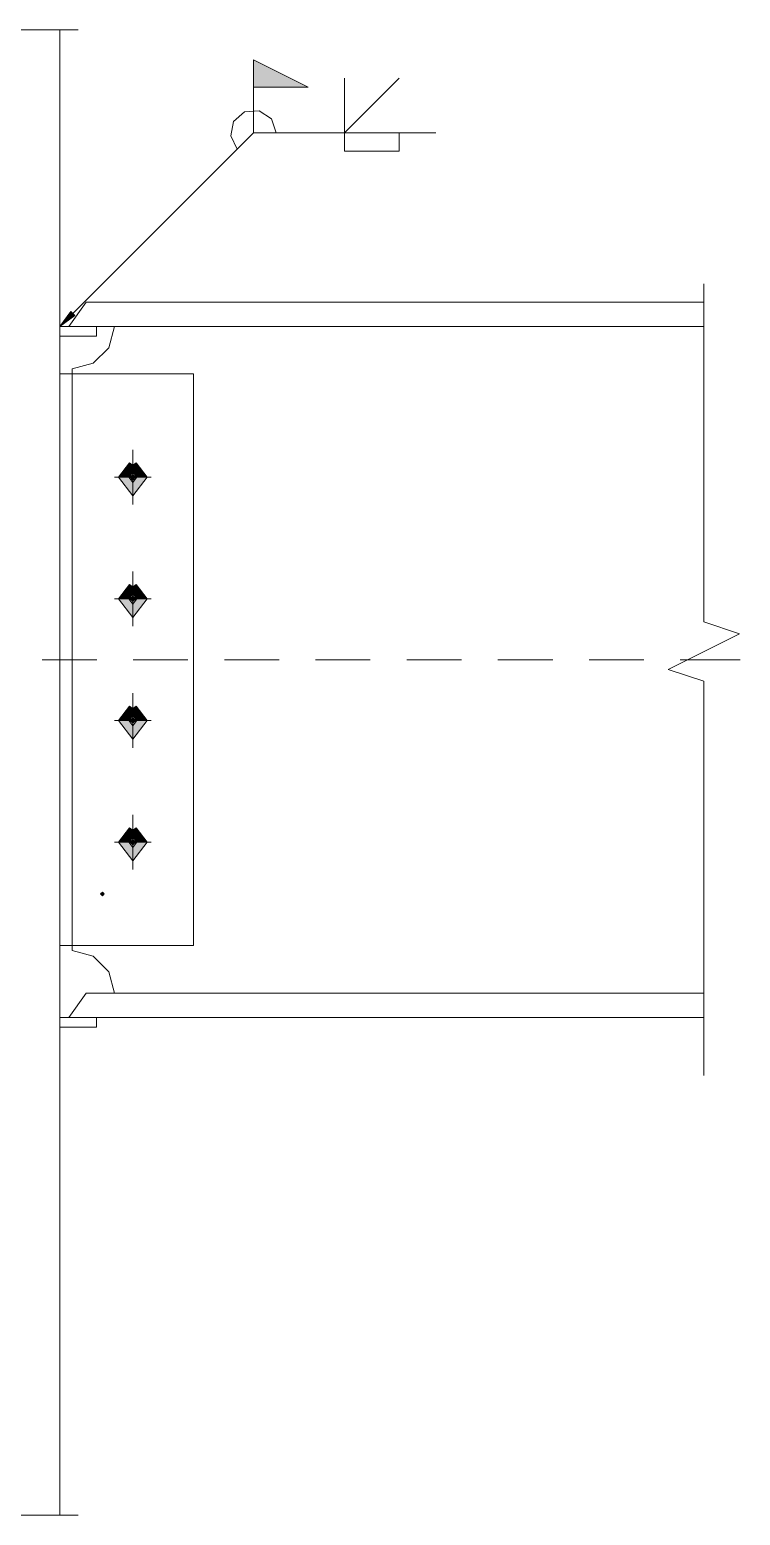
# Model space of a CAD drawing. Header units: millimetres. Extents: x 0 to 586, y 0 to 414.
# Drawn here: x 489.9 to 528.3, y 279.9 to 360.2 of the extents above; entities that cross this region are included whole.
import ezdxf

# ---------------------------------------------------------------- set-up
doc = ezdxf.new("R2010")
doc.units = ezdxf.units.MM

msp = doc.modelspace()

# ---------------------------------------------------------------- hatches: boundary and pattern name
h = msp.add_hatch(color=0)
h.dxf.hatch_style = 2
h.paths.add_polyline_path([(501.946333, 357.09225), (501.946333, 358.570389), (504.902611, 357.09225)])
h = msp.add_hatch(color=0)
h.dxf.hatch_style = 2
h.paths.add_polyline_path([(491.49, 344.17), (492.082667, 344.970806), (492.290806, 344.762667)])
h = msp.add_hatch(color=0)
h.dxf.hatch_style = 2
h.paths.add_polyline_path([(495.257667, 336.796944), (495.606917, 336.525306), (495.218861, 336.020833), (494.657944, 336.020833)])
h = msp.add_hatch(color=0)
h.dxf.hatch_style = 2
h.paths.add_polyline_path([(496.206639, 336.020833), (495.645722, 336.020833), (495.257667, 336.525306), (495.606917, 336.796944)])
h = msp.add_hatch(color=0)
h.dxf.hatch_style = 2
h.paths.add_polyline_path([(494.657944, 336.020833), (495.218861, 336.020833), (495.430528, 335.742139), (495.430528, 335.015417)])
h = msp.add_hatch(color=0)
h.dxf.hatch_style = 2
h.paths.add_polyline_path([(495.430528, 336.169), (495.285889, 336.020833), (495.430528, 336.020833)])
h = msp.add_hatch(color=0)
h.dxf.hatch_style = 2
h.paths.add_polyline_path([(495.285889, 336.020833), (495.430528, 335.872667), (495.430528, 336.020833)])
h = msp.add_hatch(color=0)
h.dxf.hatch_style = 2
h.paths.add_polyline_path([(495.430528, 336.119611), (495.335278, 336.020833), (495.430528, 336.020833)])
h = msp.add_hatch(color=0)
h.dxf.hatch_style = 2
h.paths.add_polyline_path([(495.335278, 336.020833), (495.430528, 335.922056), (495.430528, 336.020833)])
h = msp.add_hatch(color=0)
h.dxf.hatch_style = 2
h.paths.add_polyline_path([(495.578694, 336.020833), (495.430528, 336.169), (495.430528, 336.020833)])
h = msp.add_hatch(color=0)
h.dxf.hatch_style = 2
h.paths.add_polyline_path([(495.529306, 336.020833), (495.430528, 336.119611), (495.430528, 336.020833)])
h = msp.add_hatch(color=0)
h.dxf.hatch_style = 2
h.paths.add_polyline_path([(495.430528, 335.872667), (495.578694, 336.020833), (495.430528, 336.020833)])
h = msp.add_hatch(color=0)
h.dxf.hatch_style = 2
h.paths.add_polyline_path([(495.430528, 335.015417), (495.430528, 335.742139), (495.645722, 336.020833), (496.206639, 336.020833)])
h = msp.add_hatch(color=0)
h.dxf.hatch_style = 2
h.paths.add_polyline_path([(495.430528, 335.922056), (495.529306, 336.020833), (495.434056, 336.020833)])
h = msp.add_hatch(color=0)
h.dxf.hatch_style = 2
h.paths.add_polyline_path([(495.257667, 330.224694), (495.606917, 329.953056), (495.218861, 329.448583), (494.657944, 329.448583)])
h = msp.add_hatch(color=0)
h.dxf.hatch_style = 2
h.paths.add_polyline_path([(496.206639, 329.448583), (495.645722, 329.448583), (495.257667, 329.953056), (495.606917, 330.224694)])
h = msp.add_hatch(color=0)
h.dxf.hatch_style = 2
h.paths.add_polyline_path([(494.657944, 329.448583), (495.218861, 329.448583), (495.430528, 329.169889), (495.430528, 328.443167)])
h = msp.add_hatch(color=0)
h.dxf.hatch_style = 2
h.paths.add_polyline_path([(495.430528, 329.59675), (495.285889, 329.448583), (495.430528, 329.448583)])
h = msp.add_hatch(color=0)
h.dxf.hatch_style = 2
h.paths.add_polyline_path([(495.285889, 329.448583), (495.430528, 329.300417), (495.430528, 329.448583)])
h = msp.add_hatch(color=0)
h.dxf.hatch_style = 2
h.paths.add_polyline_path([(495.578694, 329.448583), (495.430528, 329.59675), (495.430528, 329.448583)])
h = msp.add_hatch(color=0)
h.dxf.hatch_style = 2
h.paths.add_polyline_path([(495.430528, 329.300417), (495.578694, 329.448583), (495.430528, 329.448583)])
h = msp.add_hatch(color=0)
h.dxf.hatch_style = 2
h.paths.add_polyline_path([(495.430528, 328.443167), (495.430528, 329.169889), (495.645722, 329.448583), (496.206639, 329.448583)])
h = msp.add_hatch(color=0)
h.dxf.hatch_style = 2
h.paths.add_polyline_path([(495.257667, 323.652444), (495.606917, 323.380806), (495.218861, 322.876333), (494.657944, 322.876333)])
h = msp.add_hatch(color=0)
h.dxf.hatch_style = 2
h.paths.add_polyline_path([(496.206639, 322.876333), (495.645722, 322.876333), (495.257667, 323.380806), (495.606917, 323.652444)])
h = msp.add_hatch(color=0)
h.dxf.hatch_style = 2
h.paths.add_polyline_path([(494.657944, 322.876333), (495.218861, 322.876333), (495.430528, 322.597639), (495.430528, 321.870917)])
h = msp.add_hatch(color=0)
h.dxf.hatch_style = 2
h.paths.add_polyline_path([(495.430528, 323.0245), (495.285889, 322.876333), (495.430528, 322.876333)])
h = msp.add_hatch(color=0)
h.dxf.hatch_style = 2
h.paths.add_polyline_path([(495.285889, 322.876333), (495.430528, 322.728167), (495.430528, 322.876333)])
h = msp.add_hatch(color=0)
h.dxf.hatch_style = 2
h.paths.add_polyline_path([(495.578694, 322.876333), (495.430528, 323.0245), (495.430528, 322.876333)])
h = msp.add_hatch(color=0)
h.dxf.hatch_style = 2
h.paths.add_polyline_path([(495.430528, 322.728167), (495.578694, 322.876333), (495.430528, 322.876333)])
h = msp.add_hatch(color=0)
h.dxf.hatch_style = 2
h.paths.add_polyline_path([(495.430528, 321.870917), (495.430528, 322.597639), (495.645722, 322.876333), (496.206639, 322.876333)])
h = msp.add_hatch(color=0)
h.dxf.hatch_style = 2
h.paths.add_polyline_path([(495.257667, 317.076667), (495.606917, 316.808556), (495.218861, 316.300556), (494.657944, 316.300556)])
h = msp.add_hatch(color=0)
h.dxf.hatch_style = 2
h.paths.add_polyline_path([(496.206639, 316.300556), (495.645722, 316.300556), (495.257667, 316.808556), (495.606917, 317.076667)])
h = msp.add_hatch(color=0)
h.dxf.hatch_style = 2
h.paths.add_polyline_path([(494.657944, 316.300556), (495.218861, 316.300556), (495.430528, 316.025389), (495.430528, 315.298667)])
h = msp.add_hatch(color=0)
h.dxf.hatch_style = 2
h.paths.add_polyline_path([(495.430528, 316.448722), (495.285889, 316.300556), (495.430528, 316.300556)])
h = msp.add_hatch(color=0)
h.dxf.hatch_style = 2
h.paths.add_polyline_path([(495.285889, 316.300556), (495.430528, 316.155917), (495.430528, 316.300556)])
h = msp.add_hatch(color=0)
h.dxf.hatch_style = 2
h.paths.add_polyline_path([(495.578694, 316.300556), (495.430528, 316.448722), (495.430528, 316.300556)])
h = msp.add_hatch(color=0)
h.dxf.hatch_style = 2
h.paths.add_polyline_path([(495.430528, 316.155917), (495.578694, 316.300556), (495.430528, 316.300556)])
h = msp.add_hatch(color=0)
h.dxf.hatch_style = 2
h.paths.add_polyline_path([(495.430528, 315.298667), (495.430528, 316.025389), (495.645722, 316.300556), (496.206639, 316.300556)])
h = msp.add_hatch(color=0)
h.dxf.hatch_style = 2
h.paths.add_polyline_path([(493.790111, 313.608861), (493.691333, 313.510083), (493.790111, 313.510083)])
h = msp.add_hatch(color=0)
h.dxf.hatch_style = 2
h.paths.add_polyline_path([(493.691333, 313.510083), (493.790111, 313.411306), (493.790111, 313.510083)])
h = msp.add_hatch(color=0)
h.dxf.hatch_style = 2
h.paths.add_polyline_path([(493.888889, 313.510083), (493.790111, 313.608861), (493.790111, 313.510083)])
h = msp.add_hatch(color=0)
h.dxf.hatch_style = 2
h.paths.add_polyline_path([(493.790111, 313.411306), (493.888889, 313.510083), (493.790111, 313.510083)])

# ---------------------------------------------------------------- linework, layer by layer
at = {"color": 0, "lineweight": 0}
for points in [[(479.181583, 360.200222), (492.47425, 360.200222)], [(491.49, 360.200222), (491.49, 279.93975)], [(506.874639, 354.626333), (509.834444, 357.586139)], [(506.874639, 354.626333), (506.874639, 357.586139)], [(501.946333, 354.626333), (501.946333, 357.09225)], [(503.177528, 354.626333), (502.923528, 355.37775), (502.263833, 355.818722), (501.473611, 355.765806), (500.877417, 355.243694), (500.725722, 354.467583), (501.074972, 353.754972)], [(491.49, 344.17), (501.946333, 354.626333)], [(501.946333, 354.626333), (511.806472, 354.626333)], [(506.874639, 354.626333), (506.874639, 353.642083)], [(509.834444, 354.626333), (509.834444, 353.642083)], [(506.874639, 353.642083), (509.834444, 353.642083)], [(526.298583, 328.203278), (526.298583, 346.470111)], [(492.901111, 345.485861), (491.980361, 344.17)], [(526.298583, 345.485861), (492.901111, 345.485861)], [(491.49, 343.644361), (491.49, 344.17)], [(491.49, 344.17), (493.462028, 344.17)], [(493.462028, 343.644361), (491.49, 343.644361)], [(491.980361, 344.17), (526.298583, 344.17)], [(493.462028, 344.17), (493.462028, 343.644361)], [(494.139361, 343.019944), (494.446278, 344.17)], [(493.296222, 342.176806), (494.139361, 343.019944)], [(492.146167, 341.869889), (493.296222, 342.176806)], [(491.49, 341.608833), (492.146167, 341.608833)], [(491.49, 310.716083), (491.49, 341.608833)], [(492.146167, 310.4515), (492.146167, 341.869889)], [(492.146167, 341.608833), (498.718417, 341.608833)], [(498.718417, 341.608833), (498.718417, 310.716083)], [(495.430528, 337.498972), (495.430528, 334.542694)], [(496.418306, 336.020833), (494.446278, 336.020833)], [(495.479917, 336.020833), (495.497556, 336.020833)], [(495.504611, 336.020833), (495.52225, 336.020833)], [(495.430528, 330.926722), (495.430528, 327.970444)], [(496.418306, 329.448583), (494.446278, 329.448583)], [(495.504611, 329.448583), (495.52225, 329.448583)], [(524.375944, 325.638583), (528.221222, 327.561222)], [(528.221222, 327.561222), (526.298583, 328.203278)], [(490.523389, 326.160694), (493.479667, 326.160694)], [(495.451694, 326.160694), (498.4115, 326.160694)], [(500.383528, 326.160694), (503.339806, 326.160694)], [(505.311833, 326.160694), (508.268111, 326.160694)], [(510.240139, 326.160694), (513.199944, 326.160694)], [(515.171972, 326.160694), (518.12825, 326.160694)], [(520.100278, 326.160694), (523.056556, 326.160694)], [(525.028583, 326.160694), (528.270611, 326.160694)], [(526.298583, 324.996528), (524.375944, 325.638583)], [(495.430528, 324.354472), (495.430528, 321.394667)], [(526.298583, 303.695806), (526.298583, 324.996528)], [(496.418306, 322.876333), (494.446278, 322.876333)], [(495.504611, 322.876333), (495.52225, 322.876333)], [(495.430528, 317.782222), (495.430528, 314.822417)], [(496.418306, 316.300556), (494.446278, 316.300556)], [(495.504611, 316.300556), (495.52225, 316.300556)], [(493.8395, 313.510083), (493.857139, 313.510083)], [(492.146167, 310.716083), (491.49, 310.716083)], [(498.718417, 310.716083), (492.146167, 310.716083)], [(493.296222, 310.144583), (492.146167, 310.4515)], [(494.139361, 309.301444), (493.296222, 310.144583)], [(494.446278, 308.151389), (494.139361, 309.301444)], [(492.901111, 308.151389), (491.980361, 306.839056)], [(526.298583, 308.151389), (492.901111, 308.151389)], [(491.49, 306.309889), (491.49, 306.839056)], [(491.49, 306.839056), (493.462028, 306.839056)], [(491.980361, 306.839056), (526.298583, 306.839056)], [(493.462028, 306.839056), (493.462028, 306.309889)], [(493.462028, 306.309889), (491.49, 306.309889)], [(479.181583, 279.93975), (492.47425, 279.93975)]]:
    msp.add_lwpolyline(points, dxfattribs=at)
for points in [[(501.946333, 357.09225), (501.946333, 358.570389), (504.902611, 357.09225)], [(491.49, 344.17), (492.082667, 344.970806), (492.290806, 344.762667)], [(495.257667, 336.796944), (495.606917, 336.525306), (495.218861, 336.020833), (494.657944, 336.020833)], [(496.206639, 336.020833), (495.645722, 336.020833), (495.257667, 336.525306), (495.606917, 336.796944)], [(494.657944, 336.020833), (495.218861, 336.020833), (495.430528, 335.742139), (495.430528, 335.015417)], [(495.430528, 336.169), (495.285889, 336.020833), (495.430528, 336.020833)], [(495.285889, 336.020833), (495.430528, 335.872667), (495.430528, 336.020833)], [(495.430528, 336.119611), (495.335278, 336.020833), (495.430528, 336.020833)], [(495.335278, 336.020833), (495.430528, 335.922056), (495.430528, 336.020833)], [(495.578694, 336.020833), (495.430528, 336.169), (495.430528, 336.020833)], [(495.529306, 336.020833), (495.430528, 336.119611), (495.430528, 336.020833)], [(495.430528, 335.872667), (495.578694, 336.020833), (495.430528, 336.020833)], [(495.430528, 335.015417), (495.430528, 335.742139), (495.645722, 336.020833), (496.206639, 336.020833)], [(495.430528, 335.922056), (495.529306, 336.020833), (495.434056, 336.020833)], [(495.257667, 330.224694), (495.606917, 329.953056), (495.218861, 329.448583), (494.657944, 329.448583)], [(496.206639, 329.448583), (495.645722, 329.448583), (495.257667, 329.953056), (495.606917, 330.224694)], [(494.657944, 329.448583), (495.218861, 329.448583), (495.430528, 329.169889), (495.430528, 328.443167)], [(495.430528, 329.59675), (495.285889, 329.448583), (495.430528, 329.448583)], [(495.285889, 329.448583), (495.430528, 329.300417), (495.430528, 329.448583)], [(495.578694, 329.448583), (495.430528, 329.59675), (495.430528, 329.448583)], [(495.430528, 329.300417), (495.578694, 329.448583), (495.430528, 329.448583)], [(495.430528, 328.443167), (495.430528, 329.169889), (495.645722, 329.448583), (496.206639, 329.448583)], [(495.257667, 323.652444), (495.606917, 323.380806), (495.218861, 322.876333), (494.657944, 322.876333)], [(496.206639, 322.876333), (495.645722, 322.876333), (495.257667, 323.380806), (495.606917, 323.652444)], [(494.657944, 322.876333), (495.218861, 322.876333), (495.430528, 322.597639), (495.430528, 321.870917)], [(495.430528, 323.0245), (495.285889, 322.876333), (495.430528, 322.876333)], [(495.285889, 322.876333), (495.430528, 322.728167), (495.430528, 322.876333)], [(495.578694, 322.876333), (495.430528, 323.0245), (495.430528, 322.876333)], [(495.430528, 322.728167), (495.578694, 322.876333), (495.430528, 322.876333)], [(495.430528, 321.870917), (495.430528, 322.597639), (495.645722, 322.876333), (496.206639, 322.876333)], [(495.257667, 317.076667), (495.606917, 316.808556), (495.218861, 316.300556), (494.657944, 316.300556)], [(496.206639, 316.300556), (495.645722, 316.300556), (495.257667, 316.808556), (495.606917, 317.076667)], [(494.657944, 316.300556), (495.218861, 316.300556), (495.430528, 316.025389), (495.430528, 315.298667)], [(495.430528, 316.448722), (495.285889, 316.300556), (495.430528, 316.300556)], [(495.285889, 316.300556), (495.430528, 316.155917), (495.430528, 316.300556)], [(495.578694, 316.300556), (495.430528, 316.448722), (495.430528, 316.300556)], [(495.430528, 316.155917), (495.578694, 316.300556), (495.430528, 316.300556)], [(495.430528, 315.298667), (495.430528, 316.025389), (495.645722, 316.300556), (496.206639, 316.300556)], [(493.790111, 313.608861), (493.691333, 313.510083), (493.790111, 313.510083)], [(493.691333, 313.510083), (493.790111, 313.411306), (493.790111, 313.510083)], [(493.888889, 313.510083), (493.790111, 313.608861), (493.790111, 313.510083)], [(493.790111, 313.411306), (493.888889, 313.510083), (493.790111, 313.510083)]]:
    msp.add_lwpolyline(points, close=True, dxfattribs=at)

doc.saveas('drawing.dxf')
